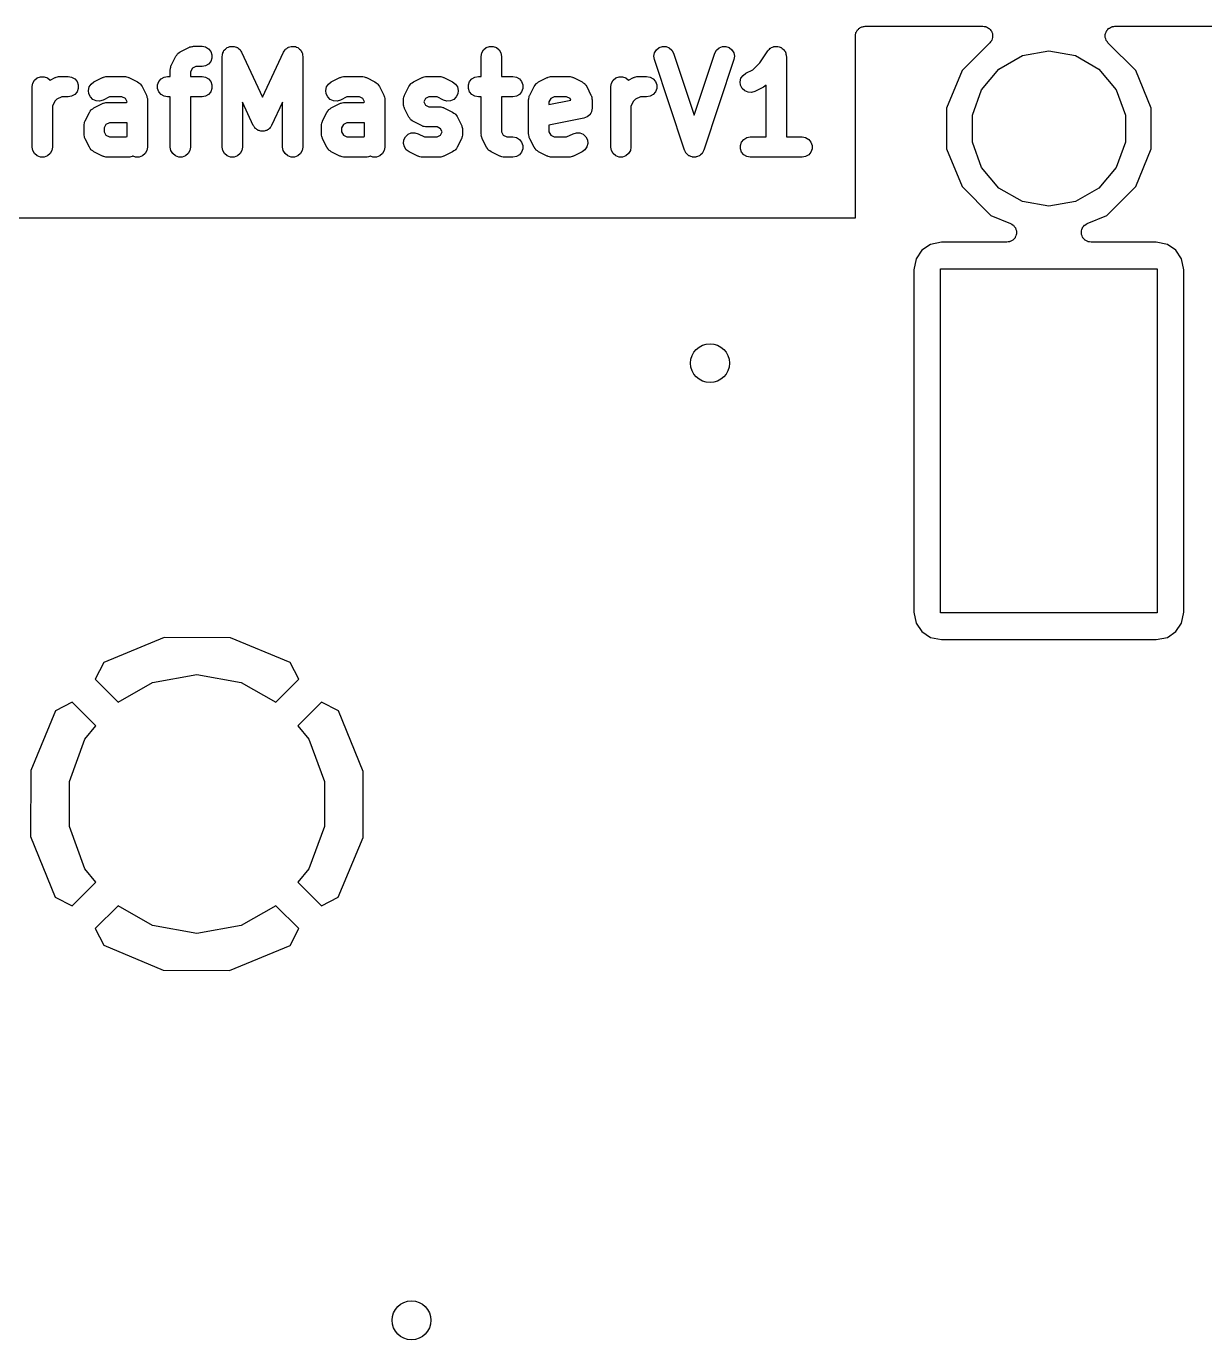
# Model space of a CAD drawing. Extents: x 86.1 to 122.5, y -104.2 to -55.1.
# Drawn here: x 104.33 to 113.58, y -70.14 to -59.84 of the extents above; entities that cross this region are included whole.
import ezdxf

# ---------------------------------------------------------------- set-up
doc = ezdxf.new("R2010")
doc.units = 0
doc.header["$MEASUREMENT"] = 0
doc.layers.add('BLACK', color=7, linetype='CONTINUOUS')

msp = doc.modelspace()

# ---------------------------------------------------------------- linework, layer by layer
at = {"layer": 'BLACK', "linetype": 'CONTINUOUS'}
for p, q in [((110.862, -59.8641), (110.866, -59.859)), ((110.866, -59.859), (110.872, -59.8557)), ((110.872, -59.8557), (110.877, -59.8514)), ((110.877, -59.8514), (110.883, -59.8491)), ((110.883, -59.8491), (110.889, -59.8458)), ((110.889, -59.8458), (110.895, -59.8446)), ((110.895, -59.8446), (110.902, -59.8424)), ((110.902, -59.8424), (110.908, -59.8424)), ((110.908, -59.8424), (110.915, -59.8412)), ((110.915, -59.8412), (111.839, -59.8412)), ((111.839, -59.8412), (111.849, -59.8429)), ((111.849, -59.8429), (111.859, -59.8438)), ((111.859, -59.8438), (111.862, -59.8452)), ((111.862, -59.8452), (111.866, -59.8458)), ((111.866, -59.8458), (111.874, -59.8508)), ((111.874, -59.8508), (111.883, -59.855)), ((111.883, -59.855), (111.886, -59.8574)), ((111.886, -59.8574), (111.888, -59.859)), ((111.888, -59.859), (111.895, -59.8667)), ((112.819, -59.8667), (112.825, -59.859)), ((112.825, -59.859), (112.828, -59.8573)), ((112.828, -59.8573), (112.831, -59.855)), ((112.831, -59.855), (112.84, -59.8508)), ((112.84, -59.8508), (112.848, -59.8458)), ((112.848, -59.8458), (112.852, -59.8452)), ((112.852, -59.8452), (112.855, -59.8438)), ((112.855, -59.8438), (112.865, -59.8429)), ((112.865, -59.8429), (112.874, -59.8412)), ((112.874, -59.8412), (114.379, -59.8412)), ((110.839, -59.9174), (110.84, -59.9108)), ((110.839, -61.3442), (110.839, -59.9174)), ((110.84, -59.9042), (110.842, -59.8979)), ((110.84, -59.9108), (110.84, -59.9042)), ((110.842, -59.8979), (110.843, -59.8913)), ((110.843, -59.8913), (110.847, -59.8856)), ((110.847, -59.8856), (110.849, -59.8793)), ((110.849, -59.8793), (110.853, -59.8742)), ((110.853, -59.8742), (110.856, -59.8684)), ((110.856, -59.8684), (110.862, -59.8641)), ((111.899, -59.9631), (111.893, -59.9713)), ((111.895, -59.8667), (111.902, -59.8737)), ((111.905, -59.9555), (111.899, -59.9631)), ((111.902, -59.8737), (111.903, -59.8767)), ((111.903, -59.8767), (111.905, -59.8793)), ((111.905, -59.8793), (111.909, -59.8887)), ((111.907, -59.9523), (111.905, -59.9555)), ((111.909, -59.9496), (111.907, -59.9523)), ((111.909, -59.8887), (111.913, -59.8977)), ((111.911, -59.94), (111.909, -59.9496)), ((111.914, -59.9306), (111.911, -59.94)), ((111.913, -59.8977), (111.913, -59.901)), ((111.913, -59.901), (111.914, -59.9042)), ((111.914, -59.9042), (111.914, -59.9141)), ((111.914, -59.9141), (111.915, -59.924)), ((111.915, -59.924), (111.914, -59.9273)), ((111.914, -59.9273), (111.914, -59.9306)), ((112.798, -59.924), (112.799, -59.9141)), ((112.799, -59.9273), (112.798, -59.924)), ((112.799, -59.9042), (112.8, -59.901)), ((112.799, -59.9141), (112.799, -59.9042)), ((112.799, -59.9306), (112.799, -59.9273)), ((112.803, -59.94), (112.799, -59.9306)), ((112.8, -59.901), (112.801, -59.8977)), ((112.801, -59.8977), (112.805, -59.8887)), ((112.805, -59.9496), (112.803, -59.94)), ((112.805, -59.8887), (112.808, -59.8793)), ((112.807, -59.9524), (112.805, -59.9496)), ((112.808, -59.9555), (112.807, -59.9524)), ((112.808, -59.8793), (112.811, -59.8767)), ((112.815, -59.9631), (112.808, -59.9555)), ((112.811, -59.8767), (112.812, -59.8737)), ((112.812, -59.8737), (112.819, -59.8667)), ((112.82, -59.9713), (112.815, -59.9631)), ((105.507, -60.0761), (105.514, -60.0668)), ((105.514, -60.0668), (105.52, -60.0571)), ((105.52, -60.0571), (105.522, -60.0558)), ((105.522, -60.0558), (105.523, -60.054)), ((105.523, -60.054), (105.533, -60.0476)), ((105.533, -60.0476), (105.542, -60.0406)), ((105.542, -60.0406), (105.61, -60.0068)), ((105.61, -60.0068), (105.614, -60.0055)), ((105.614, -60.0055), (105.618, -60.0032)), ((105.618, -60.0032), (105.627, -60.0016)), ((105.627, -60.0016), (105.636, -59.9989)), ((105.636, -59.9989), (105.641, -59.9992)), ((105.641, -59.9992), (105.645, -59.9984)), ((105.645, -59.9984), (105.713, -59.9984)), ((105.713, -59.9984), (105.74, -60.0032)), ((105.74, -60.0032), (105.764, -60.017)), ((105.764, -60.017), (105.782, -60.0381)), ((105.782, -60.0381), (105.791, -60.064)), ((105.791, -60.064), (105.791, -60.0916)), ((105.871, -60.0778), (105.873, -60.0676)), ((105.873, -60.0573), (105.875, -60.0541)), ((105.873, -60.0676), (105.873, -60.0573)), ((105.875, -60.0541), (105.876, -60.0506)), ((105.876, -60.0506), (105.881, -60.0417)), ((105.881, -60.0417), (105.885, -60.0323)), ((105.885, -60.0323), (105.888, -60.0298)), ((105.888, -60.0298), (105.889, -60.0268)), ((105.889, -60.0268), (105.897, -60.0201)), ((105.897, -60.0201), (105.905, -60.0128)), ((105.905, -60.0128), (105.908, -60.0113)), ((105.908, -60.0113), (105.91, -60.009)), ((105.91, -60.009), (105.92, -60.0055)), ((105.92, -60.0055), (105.93, -60.0011)), ((105.93, -60.0011), (105.933, -60.0008)), ((105.933, -60.0008), (105.936, -59.9996)), ((105.936, -59.9996), (105.947, -59.9996)), ((105.947, -59.9996), (105.957, -59.9987)), ((105.957, -59.9987), (105.96, -59.9996)), ((105.96, -59.9996), (105.964, -59.9996)), ((105.964, -59.9996), (105.974, -60.0031)), ((105.974, -60.0031), (105.984, -60.0058)), ((105.984, -60.0058), (105.987, -60.0078)), ((105.987, -60.0078), (105.99, -60.009)), ((105.99, -60.009), (105.998, -60.0157)), ((105.998, -60.0157), (106.006, -60.0216)), ((106.006, -60.0216), (106.008, -60.0245)), ((106.008, -60.0245), (106.011, -60.0268)), ((106.011, -60.0268), (106.016, -60.0357)), ((106.016, -60.0357), (106.022, -60.0442)), ((106.022, -60.0442), (106.187, -60.3981)), ((106.187, -60.3981), (106.352, -60.0442)), ((106.352, -60.0442), (106.358, -60.0357)), ((106.358, -60.0357), (106.364, -60.0268)), ((106.364, -60.0268), (106.366, -60.0245)), ((106.366, -60.0245), (106.368, -60.0216)), ((106.368, -60.0216), (106.377, -60.0157)), ((106.377, -60.0157), (106.385, -60.009)), ((106.385, -60.009), (106.388, -60.0078)), ((106.388, -60.0078), (106.391, -60.0058)), ((106.391, -60.0058), (106.401, -60.0031)), ((106.401, -60.0031), (106.411, -59.9996)), ((106.411, -59.9996), (106.414, -59.9996)), ((106.414, -59.9996), (106.417, -59.9987)), ((106.417, -59.9987), (106.428, -59.9996)), ((106.428, -59.9996), (106.438, -59.9996)), ((106.438, -59.9996), (106.441, -60.0008)), ((106.441, -60.0008), (106.445, -60.0011)), ((106.445, -60.0011), (106.454, -60.0055)), ((106.454, -60.0055), (106.464, -60.009)), ((106.464, -60.009), (106.467, -60.0113)), ((106.467, -60.0113), (106.47, -60.0128)), ((106.47, -60.0128), (106.477, -60.0201)), ((106.477, -60.0201), (106.485, -60.0268)), ((106.485, -60.0268), (106.487, -60.0298)), ((106.487, -60.0298), (106.489, -60.0323)), ((106.489, -60.0323), (106.494, -60.0417)), ((106.494, -60.0417), (106.499, -60.0506)), ((106.499, -60.0506), (106.5, -60.0541)), ((106.5, -60.0541), (106.501, -60.0573)), ((106.501, -60.0573), (106.502, -60.0676)), ((106.502, -60.0676), (106.504, -60.0778)), ((107.903, -60.0778), (107.908, -60.0506)), ((107.908, -60.0506), (107.921, -60.0268)), ((107.921, -60.0268), (107.942, -60.009)), ((107.942, -60.009), (107.968, -59.9996)), ((107.968, -59.9996), (107.996, -59.9996)), ((107.996, -59.9996), (108.022, -60.009)), ((108.022, -60.009), (108.043, -60.0268)), ((108.043, -60.0268), (108.057, -60.0506)), ((108.057, -60.0506), (108.062, -60.0778)), ((109.257, -60.0756), (109.263, -60.0486)), ((109.263, -60.0486), (109.277, -60.0251)), ((109.277, -60.0251), (109.299, -60.008)), ((109.299, -60.008), (109.325, -59.9993)), ((109.325, -59.9993), (109.353, -60)), ((109.353, -60), (109.378, -60.0101)), ((109.378, -60.0101), (109.399, -60.0284)), ((109.399, -60.0284), (109.412, -60.0527)), ((109.412, -60.0527), (109.574, -60.538)), ((109.574, -60.538), (109.736, -60.0527)), ((109.736, -60.0527), (109.749, -60.0284)), ((109.749, -60.0284), (109.769, -60.0101)), ((109.769, -60.0101), (109.795, -60)), ((109.795, -60), (109.823, -59.9993)), ((109.823, -59.9993), (109.849, -60.008)), ((109.849, -60.008), (109.87, -60.0251)), ((109.87, -60.0251), (109.885, -60.0486)), ((109.885, -60.0486), (109.89, -60.0756)), ((110.088, -60.1288), (110.151, -60.0337)), ((110.151, -60.0337), (110.154, -60.0306)), ((110.154, -60.0306), (110.157, -60.0268)), ((110.157, -60.0268), (110.164, -60.0207)), ((110.164, -60.0207), (110.17, -60.0138)), ((110.17, -60.0138), (110.174, -60.0119)), ((110.174, -60.0119), (110.178, -60.009)), ((110.178, -60.009), (110.187, -60.0058)), ((110.187, -60.0058), (110.195, -60.0016)), ((110.195, -60.0016), (110.199, -60.0011)), ((110.199, -60.0011), (110.204, -59.9996)), ((110.204, -59.9996), (110.213, -59.9996)), ((110.213, -59.9996), (110.222, -59.9986)), ((110.222, -59.9986), (110.227, -59.9996)), ((110.227, -59.9996), (110.231, -59.9996)), ((110.231, -59.9996), (110.24, -60.0028)), ((110.24, -60.0028), (110.249, -60.0051)), ((110.249, -60.0051), (110.253, -60.0075)), ((110.253, -60.0075), (110.257, -60.009)), ((110.257, -60.009), (110.264, -60.0151)), ((110.264, -60.0151), (110.272, -60.0204)), ((110.272, -60.0204), (110.275, -60.0239)), ((110.275, -60.0239), (110.278, -60.0268)), ((110.278, -60.0268), (110.283, -60.035)), ((110.283, -60.035), (110.289, -60.0426)), ((110.289, -60.0426), (110.29, -60.0468)), ((110.29, -60.0468), (110.292, -60.0506)), ((110.292, -60.0506), (110.294, -60.06)), ((110.294, -60.06), (110.296, -60.069)), ((111.893, -59.9713), (111.676, -60.1886)), ((112.149, -60.0711), (112.357, -60.0343)), ((112.357, -60.0343), (112.565, -60.0711)), ((113.038, -60.1886), (112.82, -59.9713)), ((105.465, -60.1703), (105.468, -60.1614)), ((105.465, -60.1749), (105.465, -60.1703)), ((105.468, -60.1614), (105.469, -60.1522)), ((105.469, -60.1522), (105.471, -60.1483)), ((105.471, -60.1483), (105.473, -60.1439)), ((105.473, -60.1439), (105.507, -60.0761)), ((105.637, -60.1708), (105.623, -60.1981)), ((105.664, -60.1571), (105.637, -60.1708)), ((105.713, -60.1571), (105.664, -60.1571)), ((105.74, -60.1524), (105.713, -60.1571)), ((105.764, -60.1386), (105.74, -60.1524)), ((105.782, -60.1175), (105.764, -60.1386)), ((105.791, -60.0916), (105.782, -60.1175)), ((105.871, -60.789), (105.871, -60.0778)), ((106.504, -60.0778), (106.504, -60.789)), ((107.903, -60.2355), (107.903, -60.0778)), ((108.062, -60.0778), (108.062, -60.2355)), ((109.262, -60.1029), (109.257, -60.0756)), ((109.499, -60.8141), (109.262, -60.1029)), ((109.886, -60.1029), (109.649, -60.8141)), ((109.89, -60.0756), (109.886, -60.1029)), ((110.035, -60.1819), (110.088, -60.1288)), ((110.296, -60.069), (110.296, -60.0734)), ((110.296, -60.0734), (110.297, -60.0778)), ((110.297, -60.0778), (110.297, -60.7096)), ((111.965, -60.1769), (112.149, -60.0711)), ((112.565, -60.0711), (112.749, -60.1769)), ((104.385, -60.2877), (104.399, -60.2638)), ((104.399, -60.2638), (104.42, -60.2461)), ((104.42, -60.2461), (104.446, -60.2367)), ((104.446, -60.2367), (104.474, -60.2367)), ((104.474, -60.2367), (104.5, -60.2461)), ((104.5, -60.2461), (104.521, -60.2636)), ((104.521, -60.2636), (104.56, -60.2438)), ((104.56, -60.2438), (104.564, -60.2425)), ((104.564, -60.2425), (104.568, -60.2403)), ((104.568, -60.2403), (104.578, -60.2386)), ((104.578, -60.2386), (104.586, -60.236)), ((104.586, -60.236), (104.591, -60.2363)), ((104.591, -60.2363), (104.596, -60.2355)), ((104.596, -60.2355), (104.663, -60.2355)), ((104.663, -60.2355), (104.69, -60.2403)), ((104.69, -60.2403), (104.714, -60.254)), ((104.714, -60.254), (104.732, -60.2752)), ((104.865, -60.2777), (104.933, -60.2438)), ((104.933, -60.2438), (104.937, -60.2425)), ((104.937, -60.2425), (104.941, -60.2403)), ((104.941, -60.2403), (104.95, -60.2386)), ((104.95, -60.2386), (104.959, -60.236)), ((104.959, -60.236), (104.964, -60.2363)), ((104.964, -60.2363), (104.968, -60.2355)), ((104.968, -60.2355), (105.104, -60.2355)), ((105.104, -60.2355), (105.108, -60.2363)), ((105.108, -60.2363), (105.113, -60.236)), ((105.113, -60.236), (105.121, -60.2386)), ((105.121, -60.2386), (105.131, -60.2403)), ((105.131, -60.2403), (105.135, -60.2425)), ((105.135, -60.2425), (105.139, -60.2438)), ((105.139, -60.2438), (105.207, -60.2777)), ((105.373, -60.2752), (105.391, -60.254)), ((105.391, -60.254), (105.415, -60.2403)), ((105.415, -60.2403), (105.442, -60.2355)), ((105.442, -60.2355), (105.464, -60.2355)), ((105.464, -60.1794), (105.465, -60.1749)), ((105.464, -60.2355), (105.464, -60.1794)), ((105.623, -60.1981), (105.623, -60.2355)), ((105.623, -60.2355), (105.713, -60.2355)), ((105.713, -60.2355), (105.74, -60.2403)), ((105.74, -60.2403), (105.764, -60.254)), ((105.764, -60.254), (105.782, -60.2752)), ((106.727, -60.2777), (106.795, -60.2438)), ((106.795, -60.2438), (106.8, -60.2425)), ((106.8, -60.2425), (106.804, -60.2403)), ((106.804, -60.2403), (106.813, -60.2386)), ((106.813, -60.2386), (106.822, -60.236)), ((106.822, -60.236), (106.826, -60.2363)), ((106.826, -60.2363), (106.831, -60.2355)), ((106.831, -60.2355), (106.966, -60.2355)), ((106.966, -60.2355), (106.971, -60.2363)), ((106.971, -60.2363), (106.975, -60.236)), ((106.975, -60.236), (106.984, -60.2386)), ((106.984, -60.2386), (106.993, -60.2403)), ((106.993, -60.2403), (106.997, -60.2425)), ((106.997, -60.2425), (107.002, -60.2438)), ((107.002, -60.2438), (107.069, -60.2777)), ((107.371, -60.2777), (107.439, -60.2438)), ((107.439, -60.2438), (107.443, -60.2425)), ((107.443, -60.2425), (107.447, -60.2403)), ((107.447, -60.2403), (107.456, -60.2386)), ((107.456, -60.2386), (107.465, -60.236)), ((107.465, -60.236), (107.47, -60.2363)), ((107.47, -60.2363), (107.474, -60.2355)), ((107.474, -60.2355), (107.576, -60.2355)), ((107.576, -60.2355), (107.58, -60.2363)), ((107.58, -60.2363), (107.585, -60.236)), ((107.585, -60.236), (107.594, -60.2386)), ((107.594, -60.2386), (107.603, -60.2403)), ((107.603, -60.2403), (107.607, -60.2425)), ((107.607, -60.2425), (107.611, -60.2438)), ((107.611, -60.2438), (107.679, -60.2777)), ((107.812, -60.2752), (107.83, -60.254)), ((107.83, -60.254), (107.853, -60.2403)), ((107.853, -60.2403), (107.881, -60.2355)), ((107.881, -60.2355), (107.903, -60.2355)), ((108.062, -60.2355), (108.152, -60.2355)), ((108.152, -60.2355), (108.179, -60.2403)), ((108.179, -60.2403), (108.203, -60.254)), ((108.203, -60.254), (108.22, -60.2752)), ((108.353, -60.2777), (108.421, -60.2438)), ((108.421, -60.2438), (108.425, -60.2425)), ((108.425, -60.2425), (108.429, -60.2403)), ((108.429, -60.2403), (108.438, -60.2386)), ((108.438, -60.2386), (108.447, -60.236)), ((108.447, -60.236), (108.452, -60.2363)), ((108.452, -60.2363), (108.456, -60.2355)), ((108.456, -60.2355), (108.592, -60.2355)), ((108.592, -60.2355), (108.596, -60.2363)), ((108.596, -60.2363), (108.601, -60.236)), ((108.601, -60.236), (108.61, -60.2386)), ((108.61, -60.2386), (108.619, -60.2403)), ((108.619, -60.2403), (108.623, -60.2425)), ((108.623, -60.2425), (108.627, -60.2438)), ((108.627, -60.2438), (108.695, -60.2777)), ((108.924, -60.2877), (108.937, -60.2638)), ((108.937, -60.2638), (108.958, -60.2461)), ((108.958, -60.2461), (108.984, -60.2367)), ((108.984, -60.2367), (109.012, -60.2367)), ((109.012, -60.2367), (109.038, -60.2461)), ((109.038, -60.2461), (109.059, -60.2636)), ((109.059, -60.2636), (109.098, -60.2438)), ((109.098, -60.2438), (109.103, -60.2425)), ((109.103, -60.2425), (109.106, -60.2403)), ((109.106, -60.2403), (109.116, -60.2386)), ((109.116, -60.2386), (109.125, -60.236)), ((109.125, -60.236), (109.129, -60.2363)), ((109.129, -60.2363), (109.134, -60.2355)), ((109.134, -60.2355), (109.201, -60.2355)), ((109.201, -60.2355), (109.229, -60.2403)), ((109.229, -60.2403), (109.252, -60.254)), ((109.252, -60.254), (109.27, -60.2752)), ((109.935, -60.2762), (109.941, -60.2494)), ((109.941, -60.2494), (109.957, -60.2264)), ((109.957, -60.2264), (109.979, -60.21)), ((109.979, -60.21), (110.035, -60.1819)), ((111.676, -60.1886), (111.554, -60.4838)), ((111.829, -60.339), (111.965, -60.1769)), ((112.749, -60.1769), (112.885, -60.339)), ((113.16, -60.4838), (113.038, -60.1886)), ((104.381, -60.3148), (104.385, -60.2877)), ((104.381, -60.789), (104.381, -60.3148)), ((104.714, -60.3756), (104.69, -60.3894)), ((104.732, -60.3545), (104.714, -60.3756)), ((104.732, -60.2752), (104.741, -60.3011)), ((104.741, -60.3286), (104.732, -60.3545)), ((104.741, -60.3011), (104.741, -60.3286)), ((104.821, -60.3439), (104.827, -60.3171)), ((104.824, -60.3713), (104.821, -60.3439)), ((104.837, -60.396), (104.824, -60.3713)), ((104.827, -60.3171), (104.843, -60.2941)), ((104.843, -60.2941), (104.865, -60.2777)), ((105.207, -60.2777), (105.216, -60.2846)), ((105.216, -60.2846), (105.226, -60.2911)), ((105.226, -60.2911), (105.227, -60.2928)), ((105.227, -60.2928), (105.229, -60.2941)), ((105.229, -60.2941), (105.235, -60.3038)), ((105.235, -60.3038), (105.242, -60.3132)), ((105.242, -60.3132), (105.276, -60.3809)), ((105.364, -60.3011), (105.373, -60.2752)), ((105.364, -60.3286), (105.364, -60.3011)), ((105.373, -60.3545), (105.364, -60.3286)), ((105.391, -60.3756), (105.373, -60.3545)), ((105.415, -60.3894), (105.391, -60.3756)), ((105.764, -60.3756), (105.74, -60.3894)), ((105.782, -60.3545), (105.764, -60.3756)), ((105.782, -60.2752), (105.791, -60.3011)), ((105.791, -60.3286), (105.782, -60.3545)), ((105.791, -60.3011), (105.791, -60.3286)), ((106.684, -60.3439), (106.69, -60.3171)), ((106.687, -60.3713), (106.684, -60.3439)), ((106.699, -60.396), (106.687, -60.3713)), ((106.69, -60.3171), (106.705, -60.2941)), ((106.705, -60.2941), (106.727, -60.2777)), ((107.069, -60.2777), (107.079, -60.2847)), ((107.079, -60.2847), (107.088, -60.2911)), ((107.088, -60.2911), (107.09, -60.2928)), ((107.09, -60.2928), (107.092, -60.2941)), ((107.092, -60.2941), (107.098, -60.3039)), ((107.098, -60.3039), (107.105, -60.3132)), ((107.105, -60.3132), (107.139, -60.3809)), ((107.302, -60.3809), (107.335, -60.3132)), ((107.335, -60.3132), (107.342, -60.3038)), ((107.342, -60.3038), (107.349, -60.2941)), ((107.349, -60.2941), (107.351, -60.2928)), ((107.351, -60.2928), (107.352, -60.2911)), ((107.352, -60.2911), (107.362, -60.2846)), ((107.362, -60.2846), (107.371, -60.2777)), ((107.679, -60.2777), (107.701, -60.2941)), ((107.701, -60.2941), (107.716, -60.3171)), ((107.72, -60.3713), (107.707, -60.396)), ((107.716, -60.3171), (107.723, -60.344)), ((107.723, -60.344), (107.72, -60.3713)), ((107.802, -60.3011), (107.812, -60.2752)), ((107.802, -60.3286), (107.802, -60.3011)), ((107.812, -60.3545), (107.802, -60.3286)), ((107.83, -60.3756), (107.812, -60.3545)), ((107.853, -60.3894), (107.83, -60.3756)), ((108.203, -60.3756), (108.179, -60.3894)), ((108.22, -60.3545), (108.203, -60.3756)), ((108.22, -60.2752), (108.23, -60.3011)), ((108.23, -60.3286), (108.22, -60.3545)), ((108.23, -60.3011), (108.23, -60.3286)), ((108.284, -60.3809), (108.318, -60.3132)), ((108.318, -60.3132), (108.325, -60.3038)), ((108.325, -60.3038), (108.331, -60.2941)), ((108.331, -60.2941), (108.333, -60.2928)), ((108.333, -60.2928), (108.334, -60.2911)), ((108.334, -60.2911), (108.344, -60.2846)), ((108.344, -60.2846), (108.353, -60.2777)), ((108.695, -60.2777), (108.704, -60.2847)), ((108.704, -60.2847), (108.714, -60.2911)), ((108.714, -60.2911), (108.715, -60.2928)), ((108.715, -60.2928), (108.717, -60.2941)), ((108.717, -60.2941), (108.724, -60.3039)), ((108.724, -60.3039), (108.731, -60.3132)), ((108.731, -60.3132), (108.764, -60.3809)), ((108.919, -60.3148), (108.924, -60.2877)), ((108.919, -60.789), (108.919, -60.3148)), ((109.252, -60.3756), (109.229, -60.3894)), ((109.27, -60.3545), (109.252, -60.3756)), ((109.27, -60.2752), (109.28, -60.3011)), ((109.28, -60.3286), (109.27, -60.3545)), ((109.28, -60.3011), (109.28, -60.3286)), ((109.938, -60.3036), (109.935, -60.2762)), ((109.95, -60.3283), (109.938, -60.3036)), ((109.97, -60.3472), (109.95, -60.3283)), ((109.996, -60.3582), (109.97, -60.3472)), ((110.023, -60.3598), (109.996, -60.3582)), ((110.05, -60.352), (110.023, -60.3598)), ((110.117, -60.3181), (110.05, -60.352)), ((110.128, -60.3105), (110.117, -60.3181)), ((110.138, -60.3033), (110.128, -60.3105)), ((110.138, -60.7096), (110.138, -60.3033)), ((111.757, -60.5378), (111.829, -60.339)), ((112.885, -60.339), (112.957, -60.5378)), ((104.559, -60.4296), (104.539, -60.469)), ((104.539, -60.469), (104.539, -60.789)), ((104.575, -60.4139), (104.559, -60.4296)), ((104.614, -60.3942), (104.575, -60.4139)), ((104.663, -60.3942), (104.614, -60.3942)), ((104.69, -60.3894), (104.663, -60.3942)), ((104.857, -60.4149), (104.837, -60.396)), ((104.855, -60.4879), (104.865, -60.4809)), ((104.882, -60.4259), (104.857, -60.4149)), ((104.865, -60.4809), (104.933, -60.447)), ((104.909, -60.4276), (104.882, -60.4259)), ((104.936, -60.4197), (104.909, -60.4276)), ((104.933, -60.447), (104.937, -60.4457)), ((104.987, -60.3942), (104.936, -60.4197)), ((104.937, -60.4457), (104.941, -60.4435)), ((104.941, -60.4435), (104.95, -60.4418)), ((104.95, -60.4418), (104.959, -60.4392)), ((104.959, -60.4392), (104.964, -60.4395)), ((104.964, -60.4395), (104.968, -60.4387)), ((104.968, -60.4387), (105.119, -60.4387)), ((105.085, -60.3942), (104.987, -60.3942)), ((105.112, -60.4079), (105.085, -60.3942)), ((105.126, -60.4351), (105.112, -60.4079)), ((105.119, -60.4387), (105.126, -60.4351)), ((105.276, -60.3809), (105.277, -60.3853)), ((105.277, -60.3853), (105.28, -60.3893)), ((105.28, -60.3893), (105.281, -60.3985)), ((105.281, -60.3985), (105.284, -60.4074)), ((105.284, -60.4074), (105.284, -60.4119)), ((105.284, -60.4119), (105.284, -60.4164)), ((105.284, -60.4164), (105.284, -60.789)), ((105.442, -60.3942), (105.415, -60.3894)), ((105.464, -60.3942), (105.442, -60.3942)), ((105.464, -60.789), (105.464, -60.3942)), ((105.713, -60.3942), (105.623, -60.3942)), ((105.623, -60.3942), (105.623, -60.789)), ((105.74, -60.3894), (105.713, -60.3942)), ((106.115, -60.6193), (106.03, -60.4356)), ((106.03, -60.4356), (106.03, -60.789)), ((106.345, -60.4356), (106.259, -60.6193)), ((106.345, -60.789), (106.345, -60.4356)), ((106.719, -60.4149), (106.699, -60.396)), ((106.718, -60.4878), (106.727, -60.4809)), ((106.745, -60.4259), (106.719, -60.4149)), ((106.727, -60.4809), (106.795, -60.447)), ((106.772, -60.4276), (106.745, -60.4259)), ((106.798, -60.4197), (106.772, -60.4276)), ((106.795, -60.447), (106.8, -60.4457)), ((106.849, -60.3942), (106.798, -60.4197)), ((106.8, -60.4457), (106.804, -60.4435)), ((106.804, -60.4435), (106.813, -60.4418)), ((106.813, -60.4418), (106.822, -60.4392)), ((106.822, -60.4392), (106.826, -60.4395)), ((106.826, -60.4395), (106.831, -60.4387)), ((106.831, -60.4387), (106.981, -60.4387)), ((106.947, -60.3942), (106.849, -60.3942)), ((106.975, -60.4079), (106.947, -60.3942)), ((106.988, -60.4351), (106.975, -60.4079)), ((106.981, -60.4387), (106.988, -60.4351)), ((107.139, -60.3809), (107.14, -60.3853)), ((107.14, -60.3853), (107.142, -60.3893)), ((107.142, -60.3893), (107.144, -60.3984)), ((107.144, -60.3984), (107.147, -60.4074)), ((107.147, -60.4074), (107.146, -60.4119)), ((107.146, -60.4119), (107.147, -60.4164)), ((107.147, -60.4164), (107.147, -60.789)), ((107.293, -60.4164), (107.294, -60.4119)), ((107.293, -60.4503), (107.293, -60.4164)), ((107.294, -60.4548), (107.293, -60.4503)), ((107.294, -60.4074), (107.296, -60.3985)), ((107.294, -60.4119), (107.294, -60.4074)), ((107.294, -60.4594), (107.294, -60.4548)), ((107.296, -60.4683), (107.294, -60.4594)), ((107.296, -60.3985), (107.298, -60.3893)), ((107.298, -60.4775), (107.296, -60.4683)), ((107.298, -60.3893), (107.3, -60.3853)), ((107.3, -60.4814), (107.298, -60.4775)), ((107.3, -60.3853), (107.302, -60.3809)), ((107.466, -60.4079), (107.453, -60.4334)), ((107.453, -60.4334), (107.466, -60.4589)), ((107.493, -60.3942), (107.466, -60.4079)), ((107.466, -60.4589), (107.493, -60.4725)), ((107.557, -60.3942), (107.493, -60.3942)), ((107.493, -60.4725), (107.576, -60.4725)), ((107.608, -60.4197), (107.557, -60.3942)), ((107.576, -60.4725), (107.58, -60.4733)), ((107.58, -60.4733), (107.585, -60.4731)), ((107.585, -60.4731), (107.594, -60.4757)), ((107.594, -60.4757), (107.603, -60.4773)), ((107.603, -60.4773), (107.607, -60.4796)), ((107.607, -60.4796), (107.611, -60.4809)), ((107.634, -60.4276), (107.608, -60.4197)), ((107.611, -60.4809), (107.679, -60.5148)), ((107.662, -60.4259), (107.634, -60.4276)), ((107.687, -60.4149), (107.662, -60.4259)), ((107.707, -60.396), (107.687, -60.4149)), ((107.881, -60.3942), (107.853, -60.3894)), ((107.903, -60.3942), (107.881, -60.3942)), ((107.903, -60.6874), (107.903, -60.3942)), ((108.152, -60.3942), (108.062, -60.3942)), ((108.062, -60.3942), (108.062, -60.6686)), ((108.179, -60.3894), (108.152, -60.3942)), ((108.275, -60.4164), (108.276, -60.4119)), ((108.275, -60.6874), (108.275, -60.4164)), ((108.276, -60.4074), (108.279, -60.3985)), ((108.276, -60.4119), (108.276, -60.4074)), ((108.279, -60.3985), (108.28, -60.3893)), ((108.28, -60.3893), (108.282, -60.3853)), ((108.282, -60.3853), (108.284, -60.3809)), ((108.448, -60.4079), (108.434, -60.4352)), ((108.434, -60.4551), (108.607, -60.4206)), ((108.434, -60.4352), (108.434, -60.4551)), ((108.475, -60.3942), (108.448, -60.4079)), ((108.573, -60.3942), (108.475, -60.3942)), ((108.6, -60.4079), (108.573, -60.3942)), ((108.607, -60.4206), (108.6, -60.4079)), ((108.764, -60.3809), (108.766, -60.3853)), ((108.766, -60.3853), (108.768, -60.3893)), ((108.768, -60.3893), (108.77, -60.3984)), ((108.77, -60.3984), (108.772, -60.4074)), ((108.772, -60.4074), (108.772, -60.4119)), ((108.772, -60.4119), (108.773, -60.4164)), ((108.773, -60.4164), (108.773, -60.4842)), ((109.097, -60.4296), (109.078, -60.469)), ((109.078, -60.469), (109.078, -60.789)), ((109.113, -60.4139), (109.097, -60.4296)), ((109.152, -60.3942), (109.113, -60.4139)), ((109.201, -60.3942), (109.152, -60.3942)), ((109.229, -60.3894), (109.201, -60.3942)), ((104.795, -60.5841), (104.829, -60.5164)), ((104.829, -60.5164), (104.836, -60.5071)), ((104.836, -60.5071), (104.843, -60.4973)), ((104.843, -60.4973), (104.844, -60.496)), ((104.844, -60.496), (104.846, -60.4943)), ((104.846, -60.4943), (104.855, -60.4879)), ((106.658, -60.5841), (106.692, -60.5164)), ((106.692, -60.5164), (106.699, -60.507)), ((106.699, -60.507), (106.705, -60.4973)), ((106.705, -60.4973), (106.707, -60.496)), ((106.707, -60.496), (106.708, -60.4943)), ((106.708, -60.4943), (106.718, -60.4878)), ((107.302, -60.4858), (107.3, -60.4814)), ((107.335, -60.5535), (107.302, -60.4858)), ((107.342, -60.5629), (107.335, -60.5535)), ((107.349, -60.5726), (107.342, -60.5629)), ((107.351, -60.5739), (107.349, -60.5726)), ((107.352, -60.5757), (107.351, -60.5739)), ((107.362, -60.5821), (107.352, -60.5757)), ((107.371, -60.589), (107.362, -60.5821)), ((107.679, -60.5148), (107.688, -60.5217)), ((107.688, -60.5217), (107.698, -60.5281)), ((107.698, -60.5281), (107.699, -60.5299)), ((107.699, -60.5299), (107.701, -60.5312)), ((107.701, -60.5312), (107.708, -60.5409)), ((107.708, -60.5409), (107.715, -60.5503)), ((107.715, -60.5503), (107.748, -60.618)), ((108.709, -60.562), (108.434, -60.617)), ((108.721, -60.5573), (108.709, -60.562)), ((108.733, -60.5529), (108.721, -60.5573)), ((108.734, -60.5523), (108.733, -60.5529)), ((108.735, -60.552), (108.734, -60.5523)), ((108.744, -60.5435), (108.735, -60.552)), ((108.754, -60.5352), (108.744, -60.5435)), ((108.755, -60.5344), (108.754, -60.5352)), ((108.762, -60.5225), (108.755, -60.5338)), ((108.755, -60.5338), (108.755, -60.5344)), ((108.768, -60.5113), (108.762, -60.5225)), ((108.769, -60.5096), (108.768, -60.5104)), ((108.768, -60.5104), (108.768, -60.5113)), ((108.771, -60.4969), (108.769, -60.5096)), ((108.773, -60.4842), (108.771, -60.4969)), ((111.554, -60.4838), (111.554, -60.8034)), ((111.757, -60.7494), (111.757, -60.5378)), ((112.957, -60.5378), (112.957, -60.7494)), ((113.16, -60.8034), (113.16, -60.4838)), ((104.787, -60.6196), (104.788, -60.6151)), ((104.787, -60.6874), (104.787, -60.6196)), ((104.788, -60.6106), (104.79, -60.6016)), ((104.788, -60.6151), (104.788, -60.6106)), ((104.79, -60.6016), (104.792, -60.5925)), ((104.792, -60.5925), (104.794, -60.5885)), ((104.794, -60.5885), (104.795, -60.5841)), ((104.959, -60.6111), (104.946, -60.6384)), ((104.946, -60.6384), (104.946, -60.6686)), ((104.946, -60.6686), (104.959, -60.6959)), ((104.987, -60.5974), (104.959, -60.6111)), ((105.126, -60.5974), (104.987, -60.5974)), ((105.126, -60.706), (105.126, -60.5974)), ((106.119, -60.625), (106.115, -60.6193)), ((106.122, -60.6313), (106.119, -60.625)), ((106.127, -60.6362), (106.122, -60.6313)), ((106.131, -60.6419), (106.127, -60.6362)), ((106.137, -60.6459), (106.131, -60.6419)), ((106.142, -60.6508), (106.137, -60.6459)), ((106.148, -60.6537), (106.142, -60.6508)), ((106.154, -60.6577), (106.148, -60.6537)), ((106.16, -60.6595), (106.154, -60.6577)), ((106.167, -60.6624), (106.16, -60.6595)), ((106.174, -60.663), (106.167, -60.6624)), ((106.18, -60.6648), (106.174, -60.663)), ((106.187, -60.6642), (106.18, -60.6648)), ((106.194, -60.6648), (106.187, -60.6642)), ((106.201, -60.663), (106.194, -60.6648)), ((106.208, -60.6624), (106.201, -60.663)), ((106.214, -60.6595), (106.208, -60.6624)), ((106.221, -60.6577), (106.214, -60.6595)), ((106.226, -60.6537), (106.221, -60.6577)), ((106.233, -60.6508), (106.226, -60.6537)), ((106.238, -60.6459), (106.233, -60.6508)), ((106.243, -60.6419), (106.238, -60.6459)), ((106.247, -60.6362), (106.243, -60.6419)), ((106.252, -60.6313), (106.247, -60.6362)), ((106.255, -60.625), (106.252, -60.6313)), ((106.259, -60.6193), (106.255, -60.625)), ((106.65, -60.6106), (106.653, -60.6017)), ((106.651, -60.6151), (106.65, -60.6106)), ((106.65, -60.6196), (106.651, -60.6151)), ((106.65, -60.6874), (106.65, -60.6196)), ((106.653, -60.6017), (106.655, -60.5925)), ((106.655, -60.5925), (106.657, -60.5885)), ((106.657, -60.5885), (106.658, -60.5841)), ((106.822, -60.6111), (106.808, -60.6384)), ((106.808, -60.6384), (106.808, -60.6686)), ((106.808, -60.6686), (106.822, -60.6959)), ((106.849, -60.5974), (106.822, -60.6111)), ((106.988, -60.5974), (106.849, -60.5974)), ((106.988, -60.706), (106.988, -60.5974)), ((107.329, -60.6889), (107.354, -60.6779)), ((107.354, -60.6779), (107.382, -60.6763)), ((107.439, -60.6229), (107.371, -60.589)), ((107.382, -60.6763), (107.408, -60.6841)), ((107.408, -60.6841), (107.459, -60.7096)), ((107.443, -60.6242), (107.439, -60.6229)), ((107.447, -60.6265), (107.443, -60.6242)), ((107.456, -60.6281), (107.447, -60.6265)), ((107.465, -60.6308), (107.456, -60.6281)), ((107.47, -60.6305), (107.465, -60.6308)), ((107.474, -60.6313), (107.47, -60.6305)), ((107.557, -60.6313), (107.474, -60.6313)), ((107.584, -60.6449), (107.557, -60.6313)), ((107.597, -60.6704), (107.584, -60.6449)), ((107.584, -60.6959), (107.597, -60.6704)), ((107.748, -60.618), (107.75, -60.6224)), ((107.75, -60.6224), (107.752, -60.6264)), ((107.752, -60.6264), (107.754, -60.6355)), ((107.754, -60.6355), (107.756, -60.6444)), ((107.756, -60.6444), (107.756, -60.649)), ((107.756, -60.649), (107.757, -60.6535)), ((107.757, -60.6535), (107.757, -60.6874)), ((108.062, -60.6686), (108.075, -60.6959)), ((108.434, -60.617), (108.434, -60.6686)), ((108.434, -60.6686), (108.448, -60.6959)), ((108.573, -60.7096), (108.624, -60.6841)), ((108.624, -60.6841), (108.65, -60.6763)), ((108.65, -60.6763), (108.678, -60.6779)), ((108.678, -60.6779), (108.703, -60.6889)), ((104.385, -60.8161), (104.381, -60.789)), ((104.539, -60.789), (104.535, -60.8161)), ((104.788, -60.6919), (104.787, -60.6874)), ((104.788, -60.6964), (104.788, -60.6919)), ((104.79, -60.7054), (104.788, -60.6964)), ((104.792, -60.7145), (104.79, -60.7054)), ((104.794, -60.7185), (104.792, -60.7145)), ((104.795, -60.7229), (104.794, -60.7185)), ((104.829, -60.7906), (104.795, -60.7229)), ((104.959, -60.6959), (104.987, -60.7096)), ((104.987, -60.7096), (105.119, -60.7096)), ((105.119, -60.7096), (105.126, -60.706)), ((105.284, -60.789), (105.28, -60.8161)), ((105.469, -60.8161), (105.464, -60.789)), ((105.623, -60.789), (105.618, -60.8161)), ((105.876, -60.8161), (105.871, -60.789)), ((106.03, -60.789), (106.025, -60.8161)), ((106.35, -60.8161), (106.345, -60.789)), ((106.504, -60.789), (106.499, -60.8161)), ((106.651, -60.6919), (106.65, -60.6874)), ((106.65, -60.6964), (106.651, -60.6919)), ((106.653, -60.7054), (106.65, -60.6964)), ((106.655, -60.7145), (106.653, -60.7054)), ((106.657, -60.7185), (106.655, -60.7145)), ((106.658, -60.7229), (106.657, -60.7185)), ((106.692, -60.7906), (106.658, -60.7229)), ((106.822, -60.6959), (106.849, -60.7096)), ((106.849, -60.7096), (106.981, -60.7096)), ((106.981, -60.7096), (106.988, -60.706)), ((107.147, -60.789), (107.142, -60.8161)), ((107.293, -60.7599), (107.296, -60.7325)), ((107.3, -60.7867), (107.293, -60.7599)), ((107.296, -60.7325), (107.309, -60.7078)), ((107.315, -60.8097), (107.3, -60.7867)), ((107.309, -60.7078), (107.329, -60.6889)), ((107.459, -60.7096), (107.557, -60.7096)), ((107.557, -60.7096), (107.584, -60.6959)), ((107.748, -60.7229), (107.715, -60.7906)), ((107.75, -60.7185), (107.748, -60.7229)), ((107.752, -60.7145), (107.75, -60.7185)), ((107.754, -60.7054), (107.752, -60.7145)), ((107.756, -60.6964), (107.754, -60.7054)), ((107.757, -60.6874), (107.756, -60.6919)), ((107.756, -60.6919), (107.756, -60.6964)), ((107.904, -60.6919), (107.903, -60.6874)), ((107.903, -60.6964), (107.904, -60.6919)), ((107.906, -60.7054), (107.903, -60.6964)), ((107.908, -60.7145), (107.906, -60.7054)), ((107.91, -60.7185), (107.908, -60.7145)), ((107.911, -60.7229), (107.91, -60.7185)), ((107.945, -60.7906), (107.911, -60.7229)), ((108.075, -60.6959), (108.103, -60.7096)), ((108.103, -60.7096), (108.152, -60.7096)), ((108.152, -60.7096), (108.179, -60.7144)), ((108.179, -60.7144), (108.203, -60.7282)), ((108.203, -60.7282), (108.22, -60.7493)), ((108.22, -60.7493), (108.23, -60.7752)), ((108.23, -60.7752), (108.23, -60.8028)), ((108.276, -60.6919), (108.275, -60.6874)), ((108.276, -60.6964), (108.276, -60.6919)), ((108.279, -60.7054), (108.276, -60.6964)), ((108.28, -60.7145), (108.279, -60.7054)), ((108.282, -60.7185), (108.28, -60.7145)), ((108.284, -60.7229), (108.282, -60.7185)), ((108.318, -60.7906), (108.284, -60.7229)), ((108.448, -60.6959), (108.475, -60.7096)), ((108.475, -60.7096), (108.573, -60.7096)), ((108.703, -60.6889), (108.723, -60.7078)), ((108.732, -60.7867), (108.717, -60.8097)), ((108.723, -60.7078), (108.736, -60.7325)), ((108.739, -60.7599), (108.732, -60.7867)), ((108.736, -60.7325), (108.739, -60.7599)), ((108.924, -60.8161), (108.919, -60.789)), ((109.078, -60.789), (109.073, -60.8161)), ((109.936, -60.7752), (109.945, -60.7493)), ((109.936, -60.8028), (109.936, -60.7752)), ((109.945, -60.7493), (109.963, -60.7282)), ((109.963, -60.7282), (109.987, -60.7144)), ((109.987, -60.7144), (110.014, -60.7096)), ((110.014, -60.7096), (110.138, -60.7096)), ((110.297, -60.7096), (110.421, -60.7096)), ((110.421, -60.7096), (110.448, -60.7144)), ((110.448, -60.7144), (110.472, -60.7282)), ((110.472, -60.7282), (110.489, -60.7493)), ((110.489, -60.7493), (110.499, -60.7752)), ((110.499, -60.7752), (110.499, -60.8028)), ((111.829, -60.9482), (111.757, -60.7494)), ((112.957, -60.7494), (112.885, -60.9482)), ((104.399, -60.84), (104.385, -60.8161)), ((104.42, -60.8577), (104.399, -60.84)), ((104.446, -60.8671), (104.42, -60.8577)), ((104.474, -60.8671), (104.446, -60.8671)), ((104.5, -60.8577), (104.474, -60.8671)), ((104.521, -60.84), (104.5, -60.8577)), ((104.535, -60.8161), (104.521, -60.84)), ((104.836, -60.8), (104.829, -60.7906)), ((104.843, -60.8097), (104.836, -60.8)), ((104.844, -60.811), (104.843, -60.8097)), ((104.846, -60.8127), (104.844, -60.811)), ((104.855, -60.8192), (104.846, -60.8127)), ((104.865, -60.8261), (104.855, -60.8192)), ((104.933, -60.86), (104.865, -60.8261)), ((104.937, -60.8613), (104.933, -60.86)), ((104.941, -60.8636), (104.937, -60.8613)), ((104.95, -60.8652), (104.941, -60.8636)), ((104.959, -60.8678), (104.95, -60.8652)), ((104.964, -60.8676), (104.959, -60.8678)), ((104.968, -60.8683), (104.964, -60.8676)), ((105.137, -60.8683), (104.968, -60.8683)), ((105.142, -60.8676), (105.137, -60.8683)), ((105.146, -60.8678), (105.142, -60.8676)), ((105.155, -60.8652), (105.146, -60.8678)), ((105.165, -60.8636), (105.155, -60.8652)), ((105.168, -60.8613), (105.165, -60.8636)), ((105.172, -60.8602), (105.168, -60.8613)), ((105.191, -60.8671), (105.172, -60.8602)), ((105.219, -60.8671), (105.191, -60.8671)), ((105.245, -60.8577), (105.219, -60.8671)), ((105.266, -60.84), (105.245, -60.8577)), ((105.28, -60.8161), (105.266, -60.84)), ((105.483, -60.84), (105.469, -60.8161)), ((105.504, -60.8577), (105.483, -60.84)), ((105.53, -60.8671), (105.504, -60.8577)), ((105.558, -60.8671), (105.53, -60.8671)), ((105.583, -60.8577), (105.558, -60.8671)), ((105.605, -60.84), (105.583, -60.8577)), ((105.618, -60.8161), (105.605, -60.84)), ((105.889, -60.84), (105.876, -60.8161)), ((105.91, -60.8577), (105.889, -60.84)), ((105.936, -60.8671), (105.91, -60.8577)), ((105.964, -60.8671), (105.936, -60.8671)), ((105.99, -60.8577), (105.964, -60.8671)), ((106.011, -60.84), (105.99, -60.8577)), ((106.025, -60.8161), (106.011, -60.84)), ((106.364, -60.84), (106.35, -60.8161)), ((106.385, -60.8577), (106.364, -60.84)), ((106.411, -60.8671), (106.385, -60.8577)), ((106.438, -60.8671), (106.411, -60.8671)), ((106.464, -60.8577), (106.438, -60.8671)), ((106.485, -60.84), (106.464, -60.8577)), ((106.499, -60.8161), (106.485, -60.84)), ((106.699, -60.8), (106.692, -60.7906)), ((106.705, -60.8097), (106.699, -60.8)), ((106.707, -60.811), (106.705, -60.8097)), ((106.708, -60.8127), (106.707, -60.811)), ((106.718, -60.8192), (106.708, -60.8127)), ((106.727, -60.8261), (106.718, -60.8192)), ((106.795, -60.86), (106.727, -60.8261)), ((106.8, -60.8613), (106.795, -60.86)), ((106.804, -60.8636), (106.8, -60.8613)), ((106.813, -60.8652), (106.804, -60.8636)), ((106.822, -60.8678), (106.813, -60.8652)), ((106.826, -60.8676), (106.822, -60.8678)), ((106.831, -60.8683), (106.826, -60.8676)), ((107, -60.8683), (106.831, -60.8683)), ((107.005, -60.8676), (107, -60.8683)), ((107.009, -60.8678), (107.005, -60.8676)), ((107.018, -60.8652), (107.009, -60.8678)), ((107.027, -60.8636), (107.018, -60.8652)), ((107.031, -60.8613), (107.027, -60.8636)), ((107.035, -60.8602), (107.031, -60.8613)), ((107.054, -60.8671), (107.035, -60.8602)), ((107.082, -60.8671), (107.054, -60.8671)), ((107.107, -60.8577), (107.082, -60.8671)), ((107.129, -60.84), (107.107, -60.8577)), ((107.142, -60.8161), (107.129, -60.84)), ((107.337, -60.8261), (107.315, -60.8097)), ((107.405, -60.86), (107.337, -60.8261)), ((107.409, -60.8613), (107.405, -60.86)), ((107.413, -60.8636), (107.409, -60.8613)), ((107.422, -60.8652), (107.413, -60.8636)), ((107.431, -60.8678), (107.422, -60.8652)), ((107.436, -60.8676), (107.431, -60.8678)), ((107.44, -60.8683), (107.436, -60.8676)), ((107.576, -60.8683), (107.44, -60.8683)), ((107.58, -60.8676), (107.576, -60.8683)), ((107.585, -60.8678), (107.58, -60.8676)), ((107.594, -60.8652), (107.585, -60.8678)), ((107.603, -60.8636), (107.594, -60.8652)), ((107.607, -60.8613), (107.603, -60.8636)), ((107.611, -60.86), (107.607, -60.8613)), ((107.679, -60.8261), (107.611, -60.86)), ((107.688, -60.8192), (107.679, -60.8261)), ((107.698, -60.8127), (107.688, -60.8192)), ((107.699, -60.811), (107.698, -60.8127)), ((107.701, -60.8097), (107.699, -60.811)), ((107.708, -60.8), (107.701, -60.8097)), ((107.715, -60.7906), (107.708, -60.8)), ((107.952, -60.8), (107.945, -60.7906)), ((107.958, -60.8097), (107.952, -60.8)), ((107.96, -60.811), (107.958, -60.8097)), ((107.961, -60.8127), (107.96, -60.811)), ((107.971, -60.8192), (107.961, -60.8127)), ((107.981, -60.8261), (107.971, -60.8192)), ((108.048, -60.86), (107.981, -60.8261)), ((108.053, -60.8613), (108.048, -60.86)), ((108.057, -60.8636), (108.053, -60.8613)), ((108.066, -60.8652), (108.057, -60.8636)), ((108.075, -60.8678), (108.066, -60.8652)), ((108.079, -60.8676), (108.075, -60.8678)), ((108.084, -60.8683), (108.079, -60.8676)), ((108.152, -60.8683), (108.084, -60.8683)), ((108.179, -60.8636), (108.152, -60.8683)), ((108.203, -60.8498), (108.179, -60.8636)), ((108.22, -60.8287), (108.203, -60.8498)), ((108.23, -60.8028), (108.22, -60.8287)), ((108.325, -60.8), (108.318, -60.7906)), ((108.331, -60.8097), (108.325, -60.8)), ((108.333, -60.811), (108.331, -60.8097)), ((108.334, -60.8127), (108.333, -60.811)), ((108.344, -60.8192), (108.334, -60.8127)), ((108.353, -60.8261), (108.344, -60.8192)), ((108.421, -60.86), (108.353, -60.8261)), ((108.425, -60.8613), (108.421, -60.86)), ((108.429, -60.8636), (108.425, -60.8613)), ((108.438, -60.8652), (108.429, -60.8636)), ((108.447, -60.8678), (108.438, -60.8652)), ((108.452, -60.8676), (108.447, -60.8678)), ((108.456, -60.8683), (108.452, -60.8676)), ((108.592, -60.8683), (108.456, -60.8683)), ((108.596, -60.8676), (108.592, -60.8683)), ((108.601, -60.8678), (108.596, -60.8676)), ((108.61, -60.8652), (108.601, -60.8678)), ((108.619, -60.8636), (108.61, -60.8652)), ((108.623, -60.8613), (108.619, -60.8636)), ((108.627, -60.86), (108.623, -60.8613)), ((108.695, -60.8261), (108.627, -60.86)), ((108.717, -60.8097), (108.695, -60.8261)), ((108.937, -60.84), (108.924, -60.8161)), ((108.958, -60.8577), (108.937, -60.84)), ((108.984, -60.8671), (108.958, -60.8577)), ((109.012, -60.8671), (108.984, -60.8671)), ((109.038, -60.8577), (109.012, -60.8671)), ((109.059, -60.84), (109.038, -60.8577)), ((109.073, -60.8161), (109.059, -60.84)), ((109.5, -60.816), (109.499, -60.8141)), ((109.5, -60.8181), (109.5, -60.816)), ((109.506, -60.8281), (109.5, -60.8181)), ((109.512, -60.8383), (109.506, -60.8281)), ((109.513, -60.8398), (109.512, -60.8383)), ((109.515, -60.8416), (109.513, -60.8398)), ((109.524, -60.8489), (109.515, -60.8416)), ((109.532, -60.8566), (109.524, -60.8489)), ((109.534, -60.8574), (109.532, -60.8566)), ((109.536, -60.8588), (109.534, -60.8574)), ((109.547, -60.8625), (109.536, -60.8588)), ((109.558, -60.8667), (109.547, -60.8625)), ((109.56, -60.8668), (109.558, -60.8667)), ((109.562, -60.8675), (109.56, -60.8668)), ((109.574, -60.8672), (109.562, -60.8675)), ((109.586, -60.8675), (109.574, -60.8672)), ((109.588, -60.8668), (109.586, -60.8675)), ((109.59, -60.8667), (109.588, -60.8668)), ((109.601, -60.8625), (109.59, -60.8667)), ((109.612, -60.8588), (109.601, -60.8625)), ((109.613, -60.8574), (109.612, -60.8588)), ((109.615, -60.8566), (109.613, -60.8574)), ((109.624, -60.8489), (109.615, -60.8566)), ((109.633, -60.8416), (109.624, -60.8489)), ((109.634, -60.8398), (109.633, -60.8416)), ((109.636, -60.8383), (109.634, -60.8398)), ((109.642, -60.8281), (109.636, -60.8383)), ((109.648, -60.8181), (109.642, -60.8281)), ((109.649, -60.8141), (109.648, -60.816)), ((109.648, -60.816), (109.648, -60.8181)), ((109.945, -60.8287), (109.936, -60.8028)), ((109.963, -60.8498), (109.945, -60.8287)), ((109.987, -60.8636), (109.963, -60.8498)), ((110.014, -60.8683), (109.987, -60.8636)), ((110.421, -60.8683), (110.014, -60.8683)), ((110.448, -60.8636), (110.421, -60.8683)), ((110.472, -60.8498), (110.448, -60.8636)), ((110.489, -60.8287), (110.472, -60.8498)), ((110.499, -60.8028), (110.489, -60.8287)), ((111.554, -60.8034), (111.676, -61.0986)), ((113.038, -61.0986), (113.16, -60.8034)), ((111.965, -61.1103), (111.829, -60.9482)), ((112.885, -60.9482), (112.749, -61.1103)), ((111.676, -61.0986), (111.902, -61.3245)), ((112.812, -61.3245), (113.038, -61.0986)), ((112.149, -61.2161), (111.965, -61.1103)), ((112.749, -61.1103), (112.565, -61.2161)), ((112.357, -61.2529), (112.149, -61.2161)), ((112.565, -61.2161), (112.357, -61.2529)), ((103.466, -61.3442), (110.839, -61.3442)), ((111.902, -61.3245), (112.056, -61.3883)), ((112.056, -61.3883), (112.066, -61.3946)), ((112.066, -61.3946), (112.076, -61.4004)), ((112.076, -61.4004), (112.077, -61.4016)), ((112.077, -61.4016), (112.078, -61.4025)), ((112.078, -61.4025), (112.085, -61.4118)), ((112.628, -61.4118), (112.636, -61.4025)), ((112.636, -61.4025), (112.637, -61.4016)), ((112.637, -61.4016), (112.638, -61.4004)), ((112.638, -61.4004), (112.648, -61.3946)), ((112.648, -61.3946), (112.658, -61.3883)), ((112.658, -61.3883), (112.812, -61.3245)), ((112.083, -61.5082), (112.076, -61.5171)), ((112.091, -61.4997), (112.083, -61.5082)), ((112.085, -61.4118), (112.093, -61.4206)), ((112.092, -61.4981), (112.091, -61.4997)), ((112.093, -61.4968), (112.092, -61.4981)), ((112.093, -61.4206), (112.093, -61.4222)), ((112.093, -61.4222), (112.094, -61.4235)), ((112.097, -61.4859), (112.093, -61.4968)), ((112.094, -61.4235), (112.098, -61.4346)), ((112.101, -61.4752), (112.097, -61.4859)), ((112.098, -61.4346), (112.102, -61.4455)), ((112.102, -61.472), (112.101, -61.4735)), ((112.101, -61.4735), (112.101, -61.4752)), ((112.102, -61.4455), (112.102, -61.4472)), ((112.102, -61.4472), (112.102, -61.4488)), ((112.102, -61.4488), (112.102, -61.4604)), ((112.102, -61.4604), (112.102, -61.472)), ((112.611, -61.4488), (112.612, -61.4472)), ((112.612, -61.4604), (112.611, -61.4488)), ((112.612, -61.4455), (112.616, -61.4346)), ((112.612, -61.4472), (112.612, -61.4455)), ((112.612, -61.472), (112.612, -61.4604)), ((112.613, -61.4735), (112.612, -61.472)), ((112.613, -61.4752), (112.613, -61.4735)), ((112.617, -61.4859), (112.613, -61.4752)), ((112.616, -61.4346), (112.619, -61.4235)), ((112.621, -61.4968), (112.617, -61.4859)), ((112.619, -61.4235), (112.62, -61.4222)), ((112.62, -61.4222), (112.621, -61.4206)), ((112.621, -61.4206), (112.628, -61.4118)), ((112.622, -61.4981), (112.621, -61.4968)), ((112.623, -61.4997), (112.622, -61.4981)), ((112.631, -61.5082), (112.623, -61.4997)), ((112.638, -61.5171), (112.631, -61.5082)), ((111.36, -61.5971), (111.315, -61.6643)), ((111.428, -61.5522), (111.36, -61.5971)), ((111.514, -61.5349), (111.428, -61.5522)), ((112.027, -61.5349), (111.514, -61.5349)), ((112.038, -61.5329), (112.027, -61.5349)), ((112.05, -61.5314), (112.038, -61.5329)), ((112.051, -61.5306), (112.05, -61.5314)), ((112.053, -61.5303), (112.051, -61.5306)), ((112.063, -61.5245), (112.053, -61.5303)), ((112.073, -61.5192), (112.063, -61.5245)), ((112.074, -61.5179), (112.073, -61.5192)), ((112.076, -61.5171), (112.074, -61.5179)), ((112.639, -61.5179), (112.638, -61.5171)), ((112.641, -61.5192), (112.639, -61.5179)), ((112.651, -61.5245), (112.641, -61.5192)), ((112.661, -61.5303), (112.651, -61.5245)), ((112.663, -61.5306), (112.661, -61.5303)), ((112.664, -61.5314), (112.663, -61.5306)), ((112.676, -61.5329), (112.664, -61.5314)), ((112.687, -61.5349), (112.676, -61.5329)), ((113.199, -61.5349), (112.687, -61.5349)), ((113.286, -61.5522), (113.199, -61.5349)), ((113.353, -61.5971), (113.286, -61.5522)), ((113.398, -61.6643), (113.353, -61.5971)), ((111.315, -61.6643), (111.298, -61.7511)), ((113.416, -61.7511), (113.398, -61.6643)), ((111.298, -61.7511), (111.298, -64.4361)), ((111.507, -64.4436), (111.507, -61.7436)), ((111.507, -61.7436), (113.207, -61.7436)), ((113.207, -61.7436), (113.207, -64.4436)), ((113.416, -64.4361), (113.416, -61.7511)), ((111.298, -64.4361), (111.315, -64.5229)), ((113.207, -64.4436), (111.507, -64.4436)), ((113.398, -64.5229), (113.416, -64.4361)), ((111.315, -64.5229), (111.36, -64.5901)), ((111.36, -64.5901), (111.428, -64.635)), ((113.286, -64.635), (113.353, -64.5901)), ((113.353, -64.5901), (113.398, -64.5229)), ((105.417, -64.6363), (104.943, -64.8311)), ((105.936, -64.6379), (105.417, -64.6363)), ((106.404, -64.8332), (105.936, -64.6379)), ((111.428, -64.635), (111.514, -64.6523)), ((111.514, -64.6523), (113.199, -64.6523)), ((113.199, -64.6523), (113.286, -64.635)), ((104.943, -64.8311), (104.874, -64.9639)), ((106.471, -64.9639), (106.404, -64.8332)), ((104.874, -64.9639), (105.055, -65.1441)), ((105.055, -65.1441), (105.325, -64.9877)), ((105.325, -64.9877), (105.673, -64.9265)), ((105.673, -64.9265), (106.02, -64.9877)), ((106.02, -64.9877), (106.291, -65.1441)), ((106.291, -65.1441), (106.471, -64.9639)), ((104.564, -65.2109), (104.369, -65.6782)), ((104.695, -65.1435), (104.564, -65.2109)), ((104.881, -65.3298), (104.695, -65.1435)), ((106.651, -65.1435), (106.464, -65.3298)), ((106.784, -65.212), (106.651, -65.1435)), ((106.978, -65.6865), (106.784, -65.212)), ((104.793, -65.4342), (104.881, -65.3298)), ((106.464, -65.3298), (106.552, -65.4342)), ((104.673, -65.7656), (104.793, -65.4342)), ((106.552, -65.4342), (106.673, -65.7656)), ((104.369, -65.6782), (104.367, -66.1973)), ((106.977, -66.2056), (106.978, -65.6865)), ((104.673, -66.1182), (104.673, -65.7656)), ((106.673, -65.7656), (106.673, -66.1182)), ((104.793, -66.4496), (104.673, -66.1182)), ((106.673, -66.1182), (106.552, -66.4496)), ((104.367, -66.1973), (104.562, -66.6718)), ((106.781, -66.6729), (106.977, -66.2056)), ((104.881, -66.554), (104.793, -66.4496)), ((106.552, -66.4496), (106.464, -66.554)), ((104.695, -66.7403), (104.881, -66.554)), ((106.464, -66.554), (106.651, -66.7403)), ((104.562, -66.6718), (104.695, -66.7403)), ((105.055, -66.7397), (104.874, -66.9199)), ((105.325, -66.8961), (105.055, -66.7397)), ((106.291, -66.7397), (106.02, -66.8961)), ((106.471, -66.9199), (106.291, -66.7397)), ((106.651, -66.7403), (106.781, -66.6729)), ((104.874, -66.9199), (104.942, -67.0506)), ((105.673, -66.9573), (105.325, -66.8961)), ((106.02, -66.8961), (105.673, -66.9573)), ((106.403, -67.0527), (106.471, -66.9199)), ((104.942, -67.0506), (105.409, -67.2459)), ((105.928, -67.2475), (106.403, -67.0527)), ((105.409, -67.2459), (105.928, -67.2475))]:
    msp.add_line(p, q, dxfattribs=at)
at = {"layer": 'BLACK'}
for centre in [(109.698, -62.484), (107.356, -69.9922)]:
    msp.add_circle(centre, 0.1524, dxfattribs=at)

doc.saveas('drawing.dxf')
